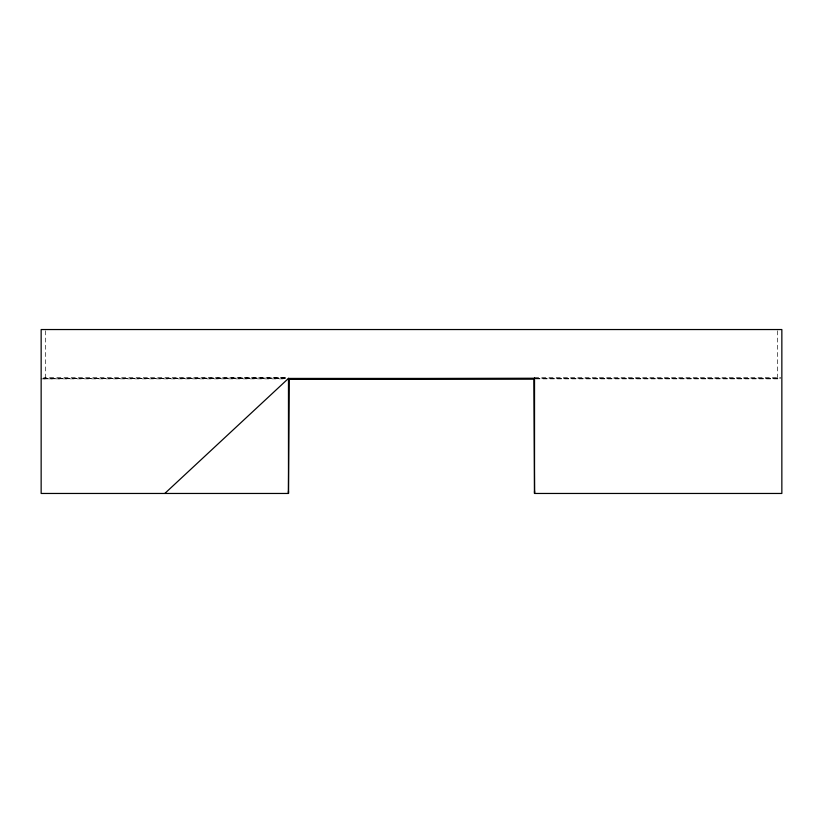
<?xml version="1.0" encoding="UTF-8"?>
<svg xmlns="http://www.w3.org/2000/svg" width="823" height="823" viewBox="0 0 823 823"><rect width="100%" height="100%" fill="white"/><g stroke="black" fill="none" stroke-linecap="round" stroke-linejoin="round"><path stroke-width="0.62" stroke-dasharray="4.12 3.09" d="M43.722 378.847L286.63 377.695L43.722 377.695M534.528 377.695L780.729 377.695M43.712 378.364L285.91 378.426M534.528 378.426L780.564 378.426M43.712 378.611L284.624 378.611M535.814 378.611L780.564 378.611M41.15 378.858L285.437 378.858M535.814 378.858L780.574 378.858M777.365 330.805L777.365 377.695M45.635 330.805L45.635 377.695"/><path stroke-width="1.23" d="M534.538 490.92L534.528 493.461L781.85 493.461L781.85 329.539L41.15 329.539L41.15 493.461L288.472 493.461L289.264 378.858L288.472 378.426L164.806 493.461M289.264 378.858L534.528 378.426L288.472 378.426M288.472 379.105L534.528 379.105M533.87 378.858L534.528 493.461L534.528 377.695M288.462 490.94L288.472 493.461L288.472 378.364"/></g></svg>
